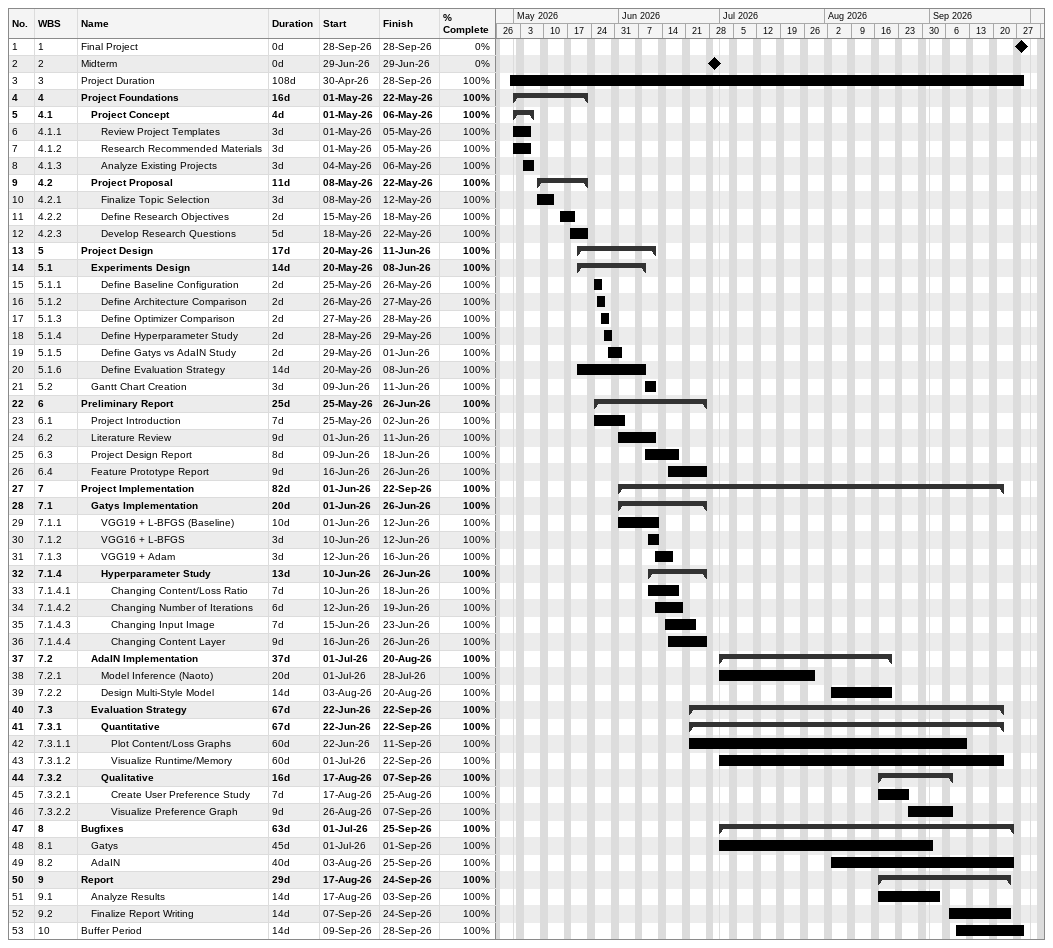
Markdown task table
| ID | WBS | Task | Duration | Start | Finish | % complete |
|---|---|---|---|---|---|---|
| 1 | 1 | Final Project | 0d | 2026-09-28 | 2026-09-28 | 0 |
| 2 | 2 | Midterm | 0d | 2026-06-29 | 2026-06-29 | 0 |
| 3 | 3 | Project Duration | 108d | 2026-04-30 | 2026-09-28 | 100 |
| 4 | 4 | **Project Foundations** | 16d | 2026-05-01 | 2026-05-22 | 100 |
| 5 | 4.1 | **Project Concept** | 4d | 2026-05-01 | 2026-05-06 | 100 |
| 6 | 4.1.1 | Review Project Templates | 3d | 2026-05-01 | 2026-05-05 | 100 |
| 7 | 4.1.2 | Research Recommended Materials | 3d | 2026-05-01 | 2026-05-05 | 100 |
| 8 | 4.1.3 | Analyze Existing Projects | 3d | 2026-05-04 | 2026-05-06 | 100 |
| 9 | 4.2 | **Project Proposal** | 11d | 2026-05-08 | 2026-05-22 | 100 |
| 10 | 4.2.1 | Finalize Topic Selection | 3d | 2026-05-08 | 2026-05-12 | 100 |
| 11 | 4.2.2 | Define Research Objectives | 2d | 2026-05-15 | 2026-05-18 | 100 |
| 12 | 4.2.3 | Develop Research Questions | 5d | 2026-05-18 | 2026-05-22 | 100 |
| 13 | 5 | **Project Design** | 17d | 2026-05-20 | 2026-06-11 | 100 |
| 14 | 5.1 | **Experiments Design** | 14d | 2026-05-20 | 2026-06-08 | 100 |
| 15 | 5.1.1 | Define Baseline Configuration | 2d | 2026-05-25 | 2026-05-26 | 100 |
| 16 | 5.1.2 | Define Architecture Comparison | 2d | 2026-05-26 | 2026-05-27 | 100 |
| 17 | 5.1.3 | Define Optimizer Comparison | 2d | 2026-05-27 | 2026-05-28 | 100 |
| 18 | 5.1.4 | Define Hyperparameter Study | 2d | 2026-05-28 | 2026-05-29 | 100 |
| 19 | 5.1.5 | Define Gatys vs AdaIN Study | 2d | 2026-05-29 | 2026-06-01 | 100 |
| 20 | 5.1.6 | Define Evaluation Strategy | 14d | 2026-05-20 | 2026-06-08 | 100 |
| 21 | 5.2 | Gantt Chart Creation | 3d | 2026-06-09 | 2026-06-11 | 100 |
| 22 | 6 | **Preliminary Report** | 25d | 2026-05-25 | 2026-06-26 | 100 |
| 23 | 6.1 | Project Introduction | 7d | 2026-05-25 | 2026-06-02 | 100 |
| 24 | 6.2 | Literature Review | 9d | 2026-06-01 | 2026-06-11 | 100 |
| 25 | 6.3 | Project Design Report | 8d | 2026-06-09 | 2026-06-18 | 100 |
| 26 | 6.4 | Feature Prototype Report | 9d | 2026-06-16 | 2026-06-26 | 100 |
| 27 | 7 | **Project Implementation** | 82d | 2026-06-01 | 2026-09-22 | 100 |
| 28 | 7.1 | **Gatys Implementation** | 20d | 2026-06-01 | 2026-06-26 | 100 |
| 29 | 7.1.1 | VGG19 + L-BFGS (Baseline) | 10d | 2026-06-01 | 2026-06-12 | 100 |
| 30 | 7.1.2 | VGG16 + L-BFGS | 3d | 2026-06-10 | 2026-06-12 | 100 |
| 31 | 7.1.3 | VGG19 + Adam | 3d | 2026-06-12 | 2026-06-16 | 100 |
| 32 | 7.1.4 | **Hyperparameter Study** | 13d | 2026-06-10 | 2026-06-26 | 100 |
| 33 | 7.1.4.1 | Changing Content/Loss Ratio | 7d | 2026-06-10 | 2026-06-18 | 100 |
| 34 | 7.1.4.2 | Changing Number of Iterations | 6d | 2026-06-12 | 2026-06-19 | 100 |
| 35 | 7.1.4.3 | Changing Input Image | 7d | 2026-06-15 | 2026-06-23 | 100 |
| 36 | 7.1.4.4 | Changing Content Layer | 9d | 2026-06-16 | 2026-06-26 | 100 |
| 37 | 7.2 | **AdaIN Implementation** | 37d | 2026-07-01 | 2026-08-20 | 100 |
| 38 | 7.2.1 | Model Inference (Naoto) | 20d | 2026-07-01 | 2026-07-28 | 100 |
| 39 | 7.2.2 | Design Multi-Style Model | 14d | 2026-08-03 | 2026-08-20 | 100 |
| 40 | 7.3 | **Evaluation Strategy** | 67d | 2026-06-22 | 2026-09-22 | 100 |
| 41 | 7.3.1 | **Quantitative** | 67d | 2026-06-22 | 2026-09-22 | 100 |
| 42 | 7.3.1.1 | Plot Content/Loss Graphs | 60d | 2026-06-22 | 2026-09-11 | 100 |
| 43 | 7.3.1.2 | Visualize Runtime/Memory | 60d | 2026-07-01 | 2026-09-22 | 100 |
| 44 | 7.3.2 | **Qualitative** | 16d | 2026-08-17 | 2026-09-07 | 100 |
| 45 | 7.3.2.1 | Create User Preference Study | 7d | 2026-08-17 | 2026-08-25 | 100 |
| 46 | 7.3.2.2 | Visualize Preference Graph | 9d | 2026-08-26 | 2026-09-07 | 100 |
| 47 | 8 | **Bugfixes** | 63d | 2026-07-01 | 2026-09-25 | 100 |
| 48 | 8.1 | Gatys | 45d | 2026-07-01 | 2026-09-01 | 100 |
| 49 | 8.2 | AdaIN | 40d | 2026-08-03 | 2026-09-25 | 100 |
| 50 | 9 | **Report** | 29d | 2026-08-17 | 2026-09-24 | 100 |
| 51 | 9.1 | Analyze Results | 14d | 2026-08-17 | 2026-09-03 | 100 |
| 52 | 9.2 | Finalize Report Writing | 14d | 2026-09-07 | 2026-09-24 | 100 |
| 53 | 10 | Buffer Period | 14d | 2026-09-09 | 2026-09-28 | 100 |
